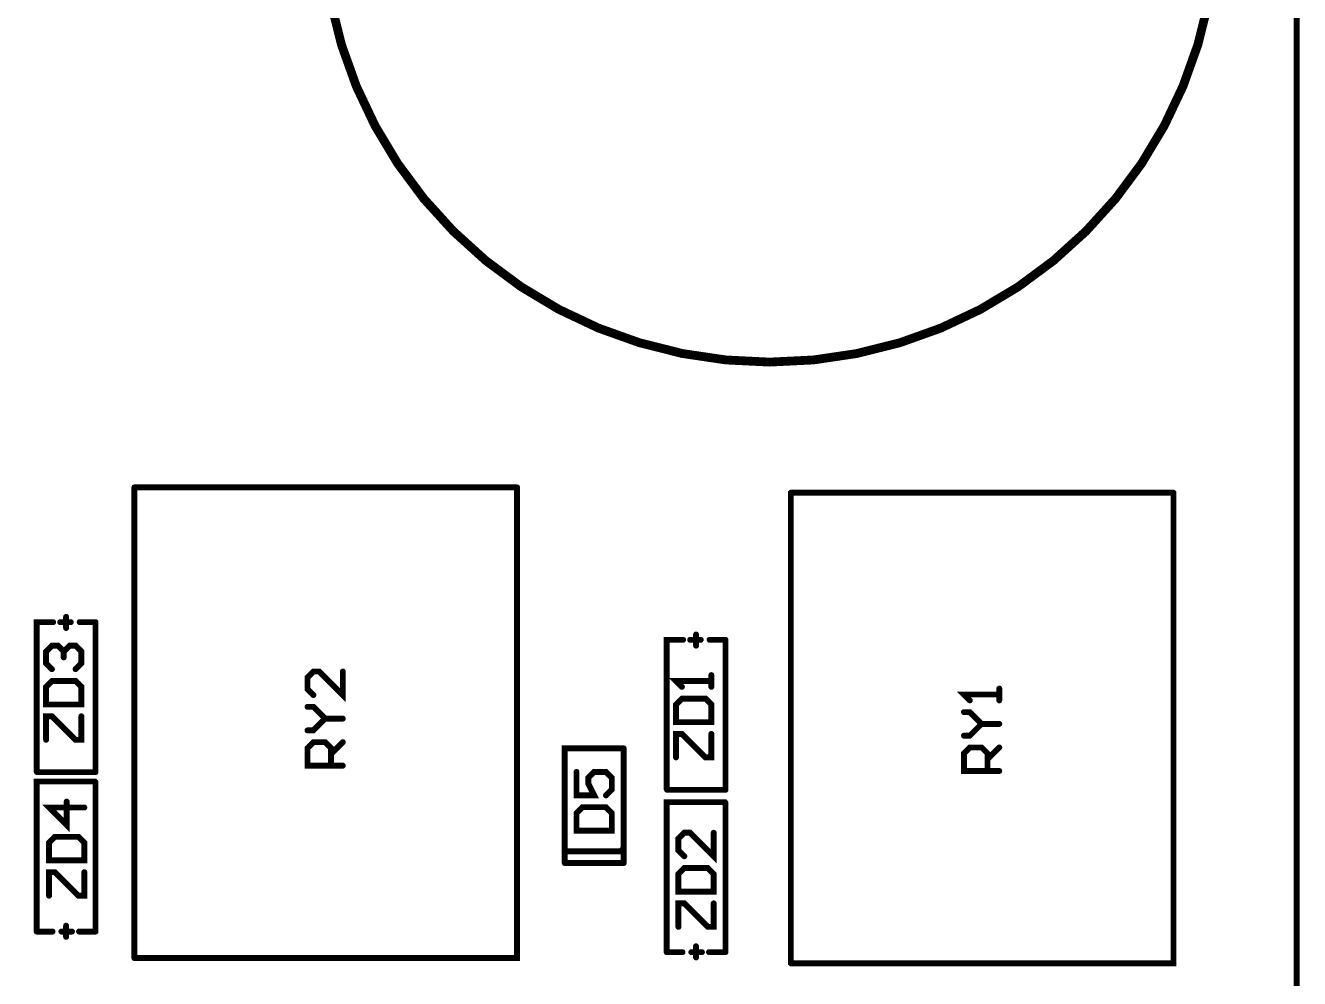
# Model space of a CAD drawing. Extents: x -4.2 to 14.8, y -3.5 to 8.8.
# Drawn here: x 8.836 to 11, y 2.792 to 4.412 of the extents above; entities that cross this region are included whole.
import ezdxf

# ---------------------------------------------------------------- set-up
doc = ezdxf.new("R2010")
doc.units = 0
doc.layers.add('2D_LINE_00', color=1, linetype='CONTINUOUS')

# ---------------------------------------------------------------- blocks, each defined once
blk = doc.blocks.new('SMOOTH_0$01')
at = {"const_width": 0.005}
blk.add_lwpolyline([(-0.0025, 0, 1), (0.0025, 0, 1)], format="xyb", close=True, dxfattribs=at)
blk = doc.blocks.new('DRAWING_2936')
at = {"layer": '2D_LINE_00', "const_width": 0.01}
blk.add_lwpolyline([(0, 0), (0.027, 0)], dxfattribs=at)
at = {"layer": '2D_LINE_00'}
for p in [(0, 0), (0.027, 0)]:
    blk.add_blockref('SMOOTH_0$01', p, dxfattribs=at)
blk = doc.blocks.new('DRAWING_2937')
at = {"layer": '2D_LINE_00', "const_width": 0.01}
blk.add_lwpolyline([(0, 0), (0, 0.255)], dxfattribs=at)
at = {"layer": '2D_LINE_00'}
for p in [(0, 0.255), (0, 0)]:
    blk.add_blockref('SMOOTH_0$01', p, dxfattribs=at)
blk = doc.blocks.new('DRAWING_2938')
at = {"layer": '2D_LINE_00', "const_width": 0.01}
blk.add_lwpolyline([(0, 0), (0.099, 0)], dxfattribs=at)
at = {"layer": '2D_LINE_00'}
for p in [(0, 0), (0.099, 0)]:
    blk.add_blockref('SMOOTH_0$01', p, dxfattribs=at)
blk = doc.blocks.new('DRAWING_2939')
at = {"layer": '2D_LINE_00', "const_width": 0.01}
blk.add_lwpolyline([(0, 0), (0.001, -0.001)], dxfattribs=at)
at = {"layer": '2D_LINE_00'}
for p in [(0, 0), (0.001, -0.001)]:
    blk.add_blockref('SMOOTH_0$01', p, dxfattribs=at)
blk = doc.blocks.new('DRAWING_2940')
at = {"layer": '2D_LINE_00', "const_width": 0.01}
blk.add_lwpolyline([(0, 0), (0, 0.254), (0.028, 0.254)], dxfattribs=at)
at = {"layer": '2D_LINE_00'}
for p in [(0, 0.254), (0.028, 0.254), (0, 0)]:
    blk.add_blockref('SMOOTH_0$01', p, dxfattribs=at)
blk = doc.blocks.new('DRAWING_2941')
at = {"layer": '2D_LINE_00', "const_width": 0.01}
blk.add_lwpolyline([(0, 0), (0, 0.019)], dxfattribs=at)
at = {"layer": '2D_LINE_00'}
for p in [(0, 0.019), (0, 0)]:
    blk.add_blockref('SMOOTH_0$01', p, dxfattribs=at)
blk = doc.blocks.new('DRAWING_2942')
at = {"layer": '2D_LINE_00', "const_width": 0.01}
blk.add_lwpolyline([(0, 0), (0.018, 0)], dxfattribs=at)
at = {"layer": '2D_LINE_00'}
for p in [(0, 0), (0.018, 0)]:
    blk.add_blockref('SMOOTH_0$01', p, dxfattribs=at)
blk = doc.blocks.new('DRAWING_2978')
at = {"layer": '2D_LINE_00', "const_width": 0.01}
blk.add_lwpolyline([(0, 0), (0, 0.775)], dxfattribs=at)
at = {"layer": '2D_LINE_00'}
for p in [(0, 0.775), (0, 0)]:
    blk.add_blockref('SMOOTH_0$01', p, dxfattribs=at)
blk = doc.blocks.new('DRAWING_2979')
at = {"layer": '2D_LINE_00', "const_width": 0.01}
blk.add_lwpolyline([(0, 0), (0.65, 0)], dxfattribs=at)
at = {"layer": '2D_LINE_00'}
for p in [(0, 0), (0.65, 0)]:
    blk.add_blockref('SMOOTH_0$01', p, dxfattribs=at)
blk = doc.blocks.new('DRAWING_2980')
at = {"layer": '2D_LINE_00', "const_width": 0.01}
blk.add_lwpolyline([(0, 0), (0, 0.8)], dxfattribs=at)
at = {"layer": '2D_LINE_00'}
for p in [(0, 0.8), (0, 0)]:
    blk.add_blockref('SMOOTH_0$01', p, dxfattribs=at)
blk = doc.blocks.new('DRAWING_2981')
at = {"layer": '2D_LINE_00', "const_width": 0.01}
blk.add_lwpolyline([(0, 0), (0.65, 0), (0.65, 0.025)], dxfattribs=at)
at = {"layer": '2D_LINE_00'}
for p in [(0.65, 0.025), (0, 0), (0.65, 0)]:
    blk.add_blockref('SMOOTH_0$01', p, dxfattribs=at)
blk = doc.blocks.new('DRAWING_3020')
at = {"layer": '2D_LINE_00', "const_width": 0.01}
blk.add_lwpolyline([(0, 0), (0.005, 0.00499)], dxfattribs=at)
at = {"layer": '2D_LINE_00'}
for p in [(0, 0), (0.005, 0.00499)]:
    blk.add_blockref('SMOOTH_0$01', p, dxfattribs=at)
blk = doc.blocks.new('DRAWING_3021')
at = {"layer": '2D_LINE_00', "const_width": 0.01}
blk.add_lwpolyline([(0, 0), (0.095, 0)], dxfattribs=at)
at = {"layer": '2D_LINE_00'}
for p in [(0, 0), (0.095, 0)]:
    blk.add_blockref('SMOOTH_0$01', p, dxfattribs=at)
blk = doc.blocks.new('DRAWING_3022')
at = {"layer": '2D_LINE_00', "const_width": 0.01}
blk.add_lwpolyline([(0, 0), (0, 0.195), (0.1, 0.195)], dxfattribs=at)
at = {"layer": '2D_LINE_00'}
for p in [(0, 0.195), (0.1, 0.195), (0, 0)]:
    blk.add_blockref('SMOOTH_0$01', p, dxfattribs=at)
blk = doc.blocks.new('DRAWING_3023')
at = {"layer": '2D_LINE_00', "const_width": 0.01}
blk.add_lwpolyline([(0, 0), (0, 0.195)], dxfattribs=at)
at = {"layer": '2D_LINE_00'}
for p in [(0, 0.195), (0, 0)]:
    blk.add_blockref('SMOOTH_0$01', p, dxfattribs=at)
blk = doc.blocks.new('DRAWING_3024')
at = {"layer": '2D_LINE_00', "const_width": 0.01}
blk.add_lwpolyline([(0, 0), (0.1, 0)], dxfattribs=at)
at = {"layer": '2D_LINE_00'}
for p in [(0, 0), (0.1, 0)]:
    blk.add_blockref('SMOOTH_0$01', p, dxfattribs=at)
blk = doc.blocks.new('DRAWING_3140')
at = {"layer": '2D_LINE_00', "const_width": 0.01}
blk.add_lwpolyline([(0, 0), (0, 0.775)], dxfattribs=at)
at = {"layer": '2D_LINE_00'}
for p in [(0, 0.775), (0, 0)]:
    blk.add_blockref('SMOOTH_0$01', p, dxfattribs=at)
blk = doc.blocks.new('DRAWING_3141')
at = {"layer": '2D_LINE_00', "const_width": 0.01}
blk.add_lwpolyline([(0, 0), (0.65, 0)], dxfattribs=at)
at = {"layer": '2D_LINE_00'}
for p in [(0, 0), (0.65, 0)]:
    blk.add_blockref('SMOOTH_0$01', p, dxfattribs=at)
blk = doc.blocks.new('DRAWING_3142')
at = {"layer": '2D_LINE_00', "const_width": 0.01}
blk.add_lwpolyline([(0, 0), (0, 0.8)], dxfattribs=at)
at = {"layer": '2D_LINE_00'}
for p in [(0, 0.8), (0, 0)]:
    blk.add_blockref('SMOOTH_0$01', p, dxfattribs=at)
blk = doc.blocks.new('DRAWING_3143')
at = {"layer": '2D_LINE_00', "const_width": 0.01}
blk.add_lwpolyline([(0, 0), (0.65, 0), (0.65, 0.025)], dxfattribs=at)
at = {"layer": '2D_LINE_00'}
for p in [(0.65, 0.025), (0, 0), (0.65, 0)]:
    blk.add_blockref('SMOOTH_0$01', p, dxfattribs=at)
blk = doc.blocks.new('DRAWING_3148')
at = {"layer": '2D_LINE_00', "const_width": 0.01}
blk.add_lwpolyline([(0, 0), (0.027, 0)], dxfattribs=at)
at = {"layer": '2D_LINE_00'}
for p in [(0, 0), (0.027, 0)]:
    blk.add_blockref('SMOOTH_0$01', p, dxfattribs=at)
blk = doc.blocks.new('DRAWING_3149')
at = {"layer": '2D_LINE_00', "const_width": 0.01}
blk.add_lwpolyline([(0, 0), (0, 0.255), (0.099, 0.255), (0.1, 0.254)], dxfattribs=at)
at = {"layer": '2D_LINE_00'}
for p in [(0, 0.255), (0.099, 0.255), (0.1, 0.254), (0, 0)]:
    blk.add_blockref('SMOOTH_0$01', p, dxfattribs=at)
blk = doc.blocks.new('DRAWING_3150')
at = {"layer": '2D_LINE_00', "const_width": 0.01}
blk.add_lwpolyline([(0, 0), (0, 0.254)], dxfattribs=at)
at = {"layer": '2D_LINE_00'}
for p in [(0, 0.254), (0, 0)]:
    blk.add_blockref('SMOOTH_0$01', p, dxfattribs=at)
blk = doc.blocks.new('DRAWING_3151')
at = {"layer": '2D_LINE_00', "const_width": 0.01}
blk.add_lwpolyline([(0, 0), (0.028, 0)], dxfattribs=at)
at = {"layer": '2D_LINE_00'}
for p in [(0, 0), (0.028, 0)]:
    blk.add_blockref('SMOOTH_0$01', p, dxfattribs=at)
blk = doc.blocks.new('DRAWING_3152')
at = {"layer": '2D_LINE_00', "const_width": 0.01}
blk.add_lwpolyline([(0, 0), (0, 0.019)], dxfattribs=at)
at = {"layer": '2D_LINE_00'}
for p in [(0, 0.019), (0, 0)]:
    blk.add_blockref('SMOOTH_0$01', p, dxfattribs=at)
blk = doc.blocks.new('DRAWING_3153')
at = {"layer": '2D_LINE_00', "const_width": 0.01}
blk.add_lwpolyline([(0, 0), (0.018, 0)], dxfattribs=at)
at = {"layer": '2D_LINE_00'}
for p in [(0, 0), (0.018, 0)]:
    blk.add_blockref('SMOOTH_0$01', p, dxfattribs=at)
blk = doc.blocks.new('DRAWING_3154')
at = {"layer": '2D_LINE_00', "const_width": 0.01}
blk.add_lwpolyline([(0, 0), (0.027, 0)], dxfattribs=at)
at = {"layer": '2D_LINE_00'}
for p in [(0, 0), (0.027, 0)]:
    blk.add_blockref('SMOOTH_0$01', p, dxfattribs=at)
blk = doc.blocks.new('DRAWING_3155')
at = {"layer": '2D_LINE_00', "const_width": 0.01}
blk.add_lwpolyline([(0, 0), (0, 0.255)], dxfattribs=at)
at = {"layer": '2D_LINE_00'}
for p in [(0, 0.255), (0, 0)]:
    blk.add_blockref('SMOOTH_0$01', p, dxfattribs=at)
blk = doc.blocks.new('DRAWING_3156')
at = {"layer": '2D_LINE_00', "const_width": 0.01}
blk.add_lwpolyline([(0, 0), (0.099, 0)], dxfattribs=at)
at = {"layer": '2D_LINE_00'}
for p in [(0, 0), (0.099, 0)]:
    blk.add_blockref('SMOOTH_0$01', p, dxfattribs=at)
blk = doc.blocks.new('DRAWING_3157')
at = {"layer": '2D_LINE_00', "const_width": 0.01}
blk.add_lwpolyline([(0, 0), (0.001, -0.001)], dxfattribs=at)
at = {"layer": '2D_LINE_00'}
for p in [(0, 0), (0.001, -0.001)]:
    blk.add_blockref('SMOOTH_0$01', p, dxfattribs=at)
blk = doc.blocks.new('DRAWING_3158')
at = {"layer": '2D_LINE_00', "const_width": 0.01}
blk.add_lwpolyline([(0, 0), (0, 0.254), (0.028, 0.254)], dxfattribs=at)
at = {"layer": '2D_LINE_00'}
for p in [(0, 0.254), (0.028, 0.254), (0, 0)]:
    blk.add_blockref('SMOOTH_0$01', p, dxfattribs=at)
blk = doc.blocks.new('DRAWING_3159')
at = {"layer": '2D_LINE_00', "const_width": 0.01}
blk.add_lwpolyline([(0, 0), (0, 0.019)], dxfattribs=at)
at = {"layer": '2D_LINE_00'}
for p in [(0, 0.019), (0, 0)]:
    blk.add_blockref('SMOOTH_0$01', p, dxfattribs=at)
blk = doc.blocks.new('DRAWING_3160')
at = {"layer": '2D_LINE_00', "const_width": 0.01}
blk.add_lwpolyline([(0, 0), (0.018, 0)], dxfattribs=at)
at = {"layer": '2D_LINE_00'}
for p in [(0, 0), (0.018, 0)]:
    blk.add_blockref('SMOOTH_0$01', p, dxfattribs=at)
blk = doc.blocks.new('DRAWING_3161')
at = {"layer": '2D_LINE_00', "const_width": 0.01}
blk.add_lwpolyline([(0, 0), (0.027, 0)], dxfattribs=at)
at = {"layer": '2D_LINE_00'}
for p in [(0, 0), (0.027, 0)]:
    blk.add_blockref('SMOOTH_0$01', p, dxfattribs=at)
blk = doc.blocks.new('DRAWING_3162')
at = {"layer": '2D_LINE_00', "const_width": 0.01}
blk.add_lwpolyline([(0, 0), (0, 0.255), (0.099, 0.255), (0.1, 0.254)], dxfattribs=at)
at = {"layer": '2D_LINE_00'}
for p in [(0, 0.255), (0.099, 0.255), (0.1, 0.254), (0, 0)]:
    blk.add_blockref('SMOOTH_0$01', p, dxfattribs=at)
blk = doc.blocks.new('DRAWING_3163')
at = {"layer": '2D_LINE_00', "const_width": 0.01}
blk.add_lwpolyline([(0, 0), (0, 0.254)], dxfattribs=at)
at = {"layer": '2D_LINE_00'}
for p in [(0, 0.254), (0, 0)]:
    blk.add_blockref('SMOOTH_0$01', p, dxfattribs=at)
blk = doc.blocks.new('DRAWING_3164')
at = {"layer": '2D_LINE_00', "const_width": 0.01}
blk.add_lwpolyline([(0, 0), (0.028, 0)], dxfattribs=at)
at = {"layer": '2D_LINE_00'}
for p in [(0, 0), (0.028, 0)]:
    blk.add_blockref('SMOOTH_0$01', p, dxfattribs=at)
blk = doc.blocks.new('DRAWING_3165')
at = {"layer": '2D_LINE_00', "const_width": 0.01}
blk.add_lwpolyline([(0, 0), (0, 0.019)], dxfattribs=at)
at = {"layer": '2D_LINE_00'}
for p in [(0, 0.019), (0, 0)]:
    blk.add_blockref('SMOOTH_0$01', p, dxfattribs=at)
blk = doc.blocks.new('DRAWING_3166')
at = {"layer": '2D_LINE_00', "const_width": 0.01}
blk.add_lwpolyline([(0, 0), (0.018, 0)], dxfattribs=at)
at = {"layer": '2D_LINE_00'}
for p in [(0, 0), (0.018, 0)]:
    blk.add_blockref('SMOOTH_0$01', p, dxfattribs=at)
blk = doc.blocks.new('DRAWING_3219')
at = {"layer": '2D_LINE_00', "const_width": 0.01}
blk.add_lwpolyline([(0, 0), (11.23, 0), (11.23, 7.4)], dxfattribs=at)
blk = doc.blocks.new('DRAWING_3222')
at = {"layer": '2D_LINE_00', "const_width": 0.01}
blk.add_lwpolyline([(0, 0), (0, 0.03999), (0.01, 0.03999), (0.04998, 0), (0.05998, 0), (0.05998, 0.03999)], dxfattribs=at)
at = {"layer": '2D_LINE_00'}
for p in [(0, 0.03999), (0.01, 0.03999), (0.05998, 0.03999), (0, 0), (0.04998, 0), (0.05998, 0)]:
    blk.add_blockref('SMOOTH_0$01', p, dxfattribs=at)
blk = doc.blocks.new('DRAWING_3223')
at = {"layer": '2D_LINE_00', "const_width": 0.01}
blk.add_lwpolyline([(0, 0), (0.05998, 0), (0.05998, 0.02999), (0.04998, 0.03999), (0.01, 0.03999), (0, 0.02999), (0, 0)], dxfattribs=at)
at = {"layer": '2D_LINE_00'}
for p in [(0.01, 0.03999), (0.04998, 0.03999), (0, 0.02999), (0.05998, 0.02999), (0, 0), (0, 0), (0.05998, 0)]:
    blk.add_blockref('SMOOTH_0$01', p, dxfattribs=at)
blk = doc.blocks.new('DRAWING_3224')
at = {"layer": '2D_LINE_00', "const_width": 0.01}
blk.add_lwpolyline([(0, 0), (0, 0.02), (0, 0.01), (-0.05998, 0.01), (-0.04998, 0)], dxfattribs=at)
at = {"layer": '2D_LINE_00'}
for p in [(0, 0.02), (-0.05998, 0.01), (-0.04998, 0), (0, 0.01), (0, 0)]:
    blk.add_blockref('SMOOTH_0$01', p, dxfattribs=at)
blk = doc.blocks.new('DRAWING_3249')
at = {"layer": '2D_LINE_00', "const_width": 0.01}
blk.add_lwpolyline([(0, 0), (-0.05998, 0), (-0.05998, 0.02999), (-0.04998, 0.03999), (-0.02999, 0.03999), (-0.01999, 0.02999), (-0.01999, 0)], dxfattribs=at)
at = {"layer": '2D_LINE_00'}
for p in [(-0.04998, 0.03999), (-0.02999, 0.03999), (-0.05998, 0.02999), (-0.01999, 0.02999), (-0.05998, 0), (-0.01999, 0), (0, 0)]:
    blk.add_blockref('SMOOTH_0$01', p, dxfattribs=at)
blk = doc.blocks.new('DRAWING_3250')
at = {"layer": '2D_LINE_00', "const_width": 0.01}
blk.add_lwpolyline([(0, 0), (0.01999, 0.02)], dxfattribs=at)
at = {"layer": '2D_LINE_00'}
for p in [(0.01999, 0.02), (0, 0)]:
    blk.add_blockref('SMOOTH_0$01', p, dxfattribs=at)
blk = doc.blocks.new('DRAWING_3251')
at = {"layer": '2D_LINE_00', "const_width": 0.01}
blk.add_lwpolyline([(0, 0), (0.01, 0), (0.02999, 0.01999), (0.01, 0.03999), (0, 0.03999)], dxfattribs=at)
at = {"layer": '2D_LINE_00'}
for p in [(0, 0.03999), (0.01, 0.03999), (0.02999, 0.01999), (0, 0), (0.01, 0)]:
    blk.add_blockref('SMOOTH_0$01', p, dxfattribs=at)
blk = doc.blocks.new('DRAWING_3252')
at = {"layer": '2D_LINE_00', "const_width": 0.01}
blk.add_lwpolyline([(0, 0), (0.02999, 0)], dxfattribs=at)
at = {"layer": '2D_LINE_00'}
for p in [(0, 0), (0.02999, 0)]:
    blk.add_blockref('SMOOTH_0$01', p, dxfattribs=at)
blk = doc.blocks.new('DRAWING_3253')
at = {"layer": '2D_LINE_00', "const_width": 0.01}
blk.add_lwpolyline([(0, 0), (0, 0.02), (0, 0.01), (-0.05998, 0.01), (-0.04998, 0)], dxfattribs=at)
at = {"layer": '2D_LINE_00'}
for p in [(0, 0.02), (-0.05998, 0.01), (-0.04998, 0), (0, 0.01), (0, 0)]:
    blk.add_blockref('SMOOTH_0$01', p, dxfattribs=at)
blk = doc.blocks.new('DRAWING_3290')
at = {"layer": '2D_LINE_00', "const_width": 0.01}
blk.add_lwpolyline([(0, 0), (0.05998, 0), (0.05998, 0.03), (0.04998, 0.03999), (0.01, 0.03999), (0, 0.03), (0, 0)], dxfattribs=at)
at = {"layer": '2D_LINE_00'}
for p in [(0.01, 0.03999), (0.04998, 0.03999), (0, 0.03), (0.05998, 0.03), (0, 0), (0, 0), (0.05998, 0)]:
    blk.add_blockref('SMOOTH_0$01', p, dxfattribs=at)
blk = doc.blocks.new('DRAWING_3291')
at = {"layer": '2D_LINE_00', "const_width": 0.01}
blk.add_lwpolyline([(0, 0), (0, -0.03998), (0.02999, -0.03998), (0.01999, -0.01999), (0.01999, -0.00999), (0.02999, 0), (0.04998, 0), (0.05998, -0.00999), (0.05998, -0.02999), (0.04998, -0.03998)], dxfattribs=at)
at = {"layer": '2D_LINE_00'}
for p in [(0, 0), (0.02999, 0), (0.04998, 0), (0.01999, -0.00999), (0.01999, -0.01999), (0.05998, -0.00999), (0, -0.03998), (0.02999, -0.03998), (0.04998, -0.03998), (0.05998, -0.02999)]:
    blk.add_blockref('SMOOTH_0$01', p, dxfattribs=at)
blk = doc.blocks.new('DRAWING_3388')
at = {"layer": '2D_LINE_00', "const_width": 0.01}
blk.add_lwpolyline([(0, 0), (-0.05998, 0), (-0.05998, 0.02999), (-0.04998, 0.03999), (-0.02999, 0.03999), (-0.01999, 0.02999), (-0.01999, 0)], dxfattribs=at)
at = {"layer": '2D_LINE_00'}
for p in [(-0.04998, 0.03999), (-0.02999, 0.03999), (-0.05998, 0.02999), (-0.01999, 0.02999), (-0.05998, 0), (-0.01999, 0), (0, 0)]:
    blk.add_blockref('SMOOTH_0$01', p, dxfattribs=at)
blk = doc.blocks.new('DRAWING_3389')
at = {"layer": '2D_LINE_00', "const_width": 0.01}
blk.add_lwpolyline([(0, 0), (0.01999, 0.02)], dxfattribs=at)
at = {"layer": '2D_LINE_00'}
for p in [(0.01999, 0.02), (0, 0)]:
    blk.add_blockref('SMOOTH_0$01', p, dxfattribs=at)
blk = doc.blocks.new('DRAWING_3390')
at = {"layer": '2D_LINE_00', "const_width": 0.01}
blk.add_lwpolyline([(0, 0), (0.01, 0), (0.02999, 0.01999), (0.01, 0.03999), (0, 0.03999)], dxfattribs=at)
at = {"layer": '2D_LINE_00'}
for p in [(0, 0.03999), (0.01, 0.03999), (0.02999, 0.01999), (0, 0), (0.01, 0)]:
    blk.add_blockref('SMOOTH_0$01', p, dxfattribs=at)
blk = doc.blocks.new('DRAWING_3391')
at = {"layer": '2D_LINE_00', "const_width": 0.01}
blk.add_lwpolyline([(0, 0), (0.02999, 0)], dxfattribs=at)
at = {"layer": '2D_LINE_00'}
for p in [(0, 0), (0.02999, 0)]:
    blk.add_blockref('SMOOTH_0$01', p, dxfattribs=at)
blk = doc.blocks.new('DRAWING_3392')
at = {"layer": '2D_LINE_00', "const_width": 0.01}
blk.add_lwpolyline([(0, 0), (0, -0.03999), (-0.03999, 0), (-0.04998, 0), (-0.05998, -0.01), (-0.05998, -0.02999), (-0.04998, -0.03999)], dxfattribs=at)
at = {"layer": '2D_LINE_00'}
for p in [(-0.04998, 0), (-0.03999, 0), (0, 0), (-0.05998, -0.01), (-0.05998, -0.02999), (-0.04998, -0.03999), (0, -0.03999)]:
    blk.add_blockref('SMOOTH_0$01', p, dxfattribs=at)
blk = doc.blocks.new('DRAWING_3396')
at = {"layer": '2D_LINE_00', "const_width": 0.01}
blk.add_lwpolyline([(0, 0), (0, 0.03999), (0.01, 0.03999), (0.04998, 0), (0.05998, 0), (0.05998, 0.03999)], dxfattribs=at)
at = {"layer": '2D_LINE_00'}
for p in [(0, 0.03999), (0.01, 0.03999), (0.05998, 0.03999), (0, 0), (0.04998, 0), (0.05998, 0)]:
    blk.add_blockref('SMOOTH_0$01', p, dxfattribs=at)
blk = doc.blocks.new('DRAWING_3397')
at = {"layer": '2D_LINE_00', "const_width": 0.01}
blk.add_lwpolyline([(0, 0), (0.05998, 0), (0.05998, 0.02999), (0.04998, 0.03999), (0.01, 0.03999), (0, 0.02999), (0, 0)], dxfattribs=at)
at = {"layer": '2D_LINE_00'}
for p in [(0.01, 0.03999), (0.04998, 0.03999), (0, 0.02999), (0.05998, 0.02999), (0, 0), (0, 0), (0.05998, 0)]:
    blk.add_blockref('SMOOTH_0$01', p, dxfattribs=at)
blk = doc.blocks.new('DRAWING_3398')
at = {"layer": '2D_LINE_00', "const_width": 0.01}
blk.add_lwpolyline([(0, 0), (-0.05998, 0), (-0.02999, -0.02999), (-0.02999, 0.01)], dxfattribs=at)
at = {"layer": '2D_LINE_00'}
for p in [(-0.05998, 0), (-0.02999, 0.01), (0, 0), (-0.02999, -0.02999)]:
    blk.add_blockref('SMOOTH_0$01', p, dxfattribs=at)
blk = doc.blocks.new('DRAWING_3399')
at = {"layer": '2D_LINE_00', "const_width": 0.01}
blk.add_lwpolyline([(0, 0), (0, 0.03999), (0.01, 0.03999), (0.04998, 0), (0.05998, 0), (0.05998, 0.03999)], dxfattribs=at)
at = {"layer": '2D_LINE_00'}
for p in [(0, 0.03999), (0.01, 0.03999), (0.05998, 0.03999), (0, 0), (0.04998, 0), (0.05998, 0)]:
    blk.add_blockref('SMOOTH_0$01', p, dxfattribs=at)
blk = doc.blocks.new('DRAWING_3400')
at = {"layer": '2D_LINE_00', "const_width": 0.01}
blk.add_lwpolyline([(0, 0), (0.05998, 0), (0.05998, 0.02999), (0.04998, 0.03999), (0.01, 0.03999), (0, 0.02999), (0, 0)], dxfattribs=at)
at = {"layer": '2D_LINE_00'}
for p in [(0.01, 0.03999), (0.04998, 0.03999), (0, 0.02999), (0.05998, 0.02999), (0, 0), (0, 0), (0.05998, 0)]:
    blk.add_blockref('SMOOTH_0$01', p, dxfattribs=at)
blk = doc.blocks.new('DRAWING_3401')
at = {"layer": '2D_LINE_00', "const_width": 0.01}
blk.add_lwpolyline([(0, 0), (-0.01, 0.01), (-0.01, 0.02999), (0, 0.03999), (0.00999, 0.03999), (0.01999, 0.02999), (0.01999, 0.01999), (0.01999, 0.02999), (0.02999, 0.03999), (0.03998, 0.03999), (0.04998, 0.02999), (0.04998, 0.01), (0.03998, 0)], dxfattribs=at)
at = {"layer": '2D_LINE_00'}
for p in [(0, 0.03999), (0.00999, 0.03999), (0.02999, 0.03999), (0.03998, 0.03999), (-0.01, 0.02999), (0.01999, 0.02999), (0.01999, 0.02999), (0.01999, 0.01999), (0.04998, 0.02999), (-0.01, 0.01), (0, 0), (0.03998, 0), (0.04998, 0.01)]:
    blk.add_blockref('SMOOTH_0$01', p, dxfattribs=at)
blk = doc.blocks.new('DRAWING_3402')
at = {"layer": '2D_LINE_00', "const_width": 0.01}
blk.add_lwpolyline([(0, 0), (0, 0.03999), (0.01, 0.03999), (0.04998, 0), (0.05998, 0), (0.05998, 0.03999)], dxfattribs=at)
at = {"layer": '2D_LINE_00'}
for p in [(0, 0.03999), (0.01, 0.03999), (0.05998, 0.03999), (0, 0), (0.04998, 0), (0.05998, 0)]:
    blk.add_blockref('SMOOTH_0$01', p, dxfattribs=at)
blk = doc.blocks.new('DRAWING_3403')
at = {"layer": '2D_LINE_00', "const_width": 0.01}
blk.add_lwpolyline([(0, 0), (0.05998, 0), (0.05998, 0.02999), (0.04998, 0.03999), (0.01, 0.03999), (0, 0.02999), (0, 0)], dxfattribs=at)
at = {"layer": '2D_LINE_00'}
for p in [(0.01, 0.03999), (0.04998, 0.03999), (0, 0.02999), (0.05998, 0.02999), (0, 0), (0, 0), (0.05998, 0)]:
    blk.add_blockref('SMOOTH_0$01', p, dxfattribs=at)
blk = doc.blocks.new('DRAWING_3404')
at = {"layer": '2D_LINE_00', "const_width": 0.01}
blk.add_lwpolyline([(0, 0), (0, -0.03999), (-0.03999, 0), (-0.04998, 0), (-0.05998, -0.01), (-0.05998, -0.02999), (-0.04998, -0.03999)], dxfattribs=at)
at = {"layer": '2D_LINE_00'}
for p in [(-0.04998, 0), (-0.03999, 0), (0, 0), (-0.05998, -0.01), (-0.05998, -0.02999), (-0.04998, -0.03999), (0, -0.03999)]:
    blk.add_blockref('SMOOTH_0$01', p, dxfattribs=at)
blk = doc.blocks.new('DRAWING_3465')
at = {"layer": '2D_LINE_00', "const_width": 0.015}
blk.add_lwpolyline([(0, 0, 1), (1.52, 0, 1)], format="xyb", close=True, dxfattribs=at)

msp = doc.modelspace()

# ---------------------------------------------------------------- block references
for name, p in [('DRAWING_3219', (-0.235, -0.2)), ('DRAWING_3465', (9.34, 4.6)), ('DRAWING_3141', (9.021, 3.627)), ('DRAWING_3142', (9.021, 2.827)), ('DRAWING_3140', (9.671, 2.852)), ('DRAWING_2979', (10.136, 3.618)), ('DRAWING_2980', (10.136, 2.818)), ('DRAWING_2978', (10.786, 2.843)), ('DRAWING_3158', (8.855, 3.144)), ('DRAWING_3160', (8.895, 3.398)), ('DRAWING_3159', (8.905, 3.388)), ('DRAWING_3154', (8.928, 3.398)), ('DRAWING_3155', (8.955, 3.143)), ('DRAWING_2941', (9.975, 3.358)), ('DRAWING_3401', (8.881, 3.318)), ('DRAWING_2940', (9.925, 3.114)), ('DRAWING_2942', (9.965, 3.368)), ('DRAWING_2936', (9.998, 3.368)), ('DRAWING_2937', (10.025, 3.113)), ('DRAWING_3392', (9.375, 3.314)), ('DRAWING_3224', (10.001, 3.288)), ('DRAWING_3400', (8.871, 3.258)), ('DRAWING_3253', (10.49, 3.265)), ('DRAWING_3223', (9.941, 3.228)), ('DRAWING_3390', (9.315, 3.214)), ('DRAWING_3251', (10.43, 3.205)), ('DRAWING_3399', (8.871, 3.198)), ('DRAWING_3391', (9.345, 3.234)), ('DRAWING_3252', (10.46, 3.225)), ('DRAWING_3222', (9.941, 3.168)), ('DRAWING_3388', (9.375, 3.154)), ('DRAWING_3389', (9.355, 3.174)), ('DRAWING_3022', (9.752, 2.9885)), ('DRAWING_3023', (9.852, 2.9885)), ('DRAWING_3249', (10.49, 3.145)), ('DRAWING_3250', (10.47, 3.165)), ('DRAWING_3157', (8.855, 3.144)), ('DRAWING_3156', (8.856, 3.143)), ('DRAWING_3291', (9.772, 3.1434)), ('DRAWING_3149', (8.855, 2.872)), ('DRAWING_3150', (8.955, 2.872)), ('DRAWING_2939', (9.925, 3.114)), ('DRAWING_2938', (9.926, 3.113)), ('DRAWING_3398', (8.936, 3.0829)), ('DRAWING_3162', (9.925, 2.837)), ('DRAWING_3163', (10.025, 2.837)), ('DRAWING_3290', (9.772, 3.0435)), ('DRAWING_3397', (8.876, 2.993)), ('DRAWING_3404', (10.005, 3.04)), ('DRAWING_3021', (9.752, 3.0085)), ('DRAWING_3020', (9.847, 3.0085)), ('DRAWING_3024', (9.752, 2.9885)), ('DRAWING_3396', (8.876, 2.933)), ('DRAWING_3403', (9.945, 2.94)), ('DRAWING_3402', (9.945, 2.88)), ('DRAWING_3152', (8.905, 2.863)), ('DRAWING_3148', (8.855, 2.872)), ('DRAWING_3153', (8.897, 2.872)), ('DRAWING_3151', (8.927, 2.872)), ('DRAWING_3143', (9.021, 2.827)), ('DRAWING_3161', (9.925, 2.837)), ('DRAWING_3166', (9.967, 2.837)), ('DRAWING_3165', (9.975, 2.828)), ('DRAWING_3164', (9.997, 2.837)), ('DRAWING_2981', (10.136, 2.818))]:
    msp.add_blockref(name, p)

doc.saveas('drawing.dxf')
